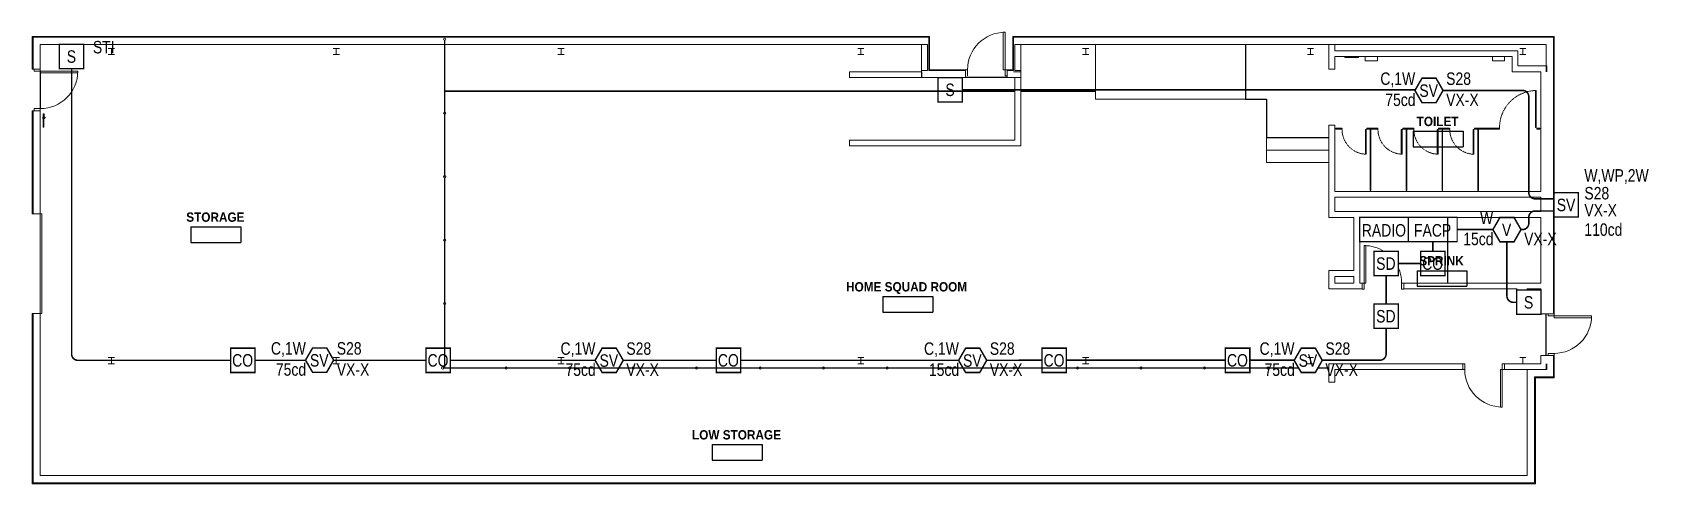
# Model space of a CAD drawing. Header units: inches. Extents: x 3516 to 15434, y -1454 to 5991.
# Drawn here: x 3516 to 5069, y -780 to -346 of the extents above; entities that cross this region are included whole.
import ezdxf
from ezdxf.enums import TextEntityAlignment as Align

# ---------------------------------------------------------------- set-up
doc = ezdxf.new("R2010")
doc.units = ezdxf.units.IN
doc.header["$LTSCALE"] = 0.25
doc.header["$MEASUREMENT"] = 0
doc.linetypes.add('Dash_2_', pattern=[0.25, 0.125, -0.125])
for name, color, linetype in [('BACKGROUND', 8, 'Continuous'), ('CO DETECTOR', 1, 'Continuous'), ('CONDUIT', 6, 'Continuous'), ('FIRE ALARM PANEL', 1, 'Continuous'), ('PULL STATION', 1, 'Continuous'), ('RADIO', 1, 'Continuous'), ('SMOKE DETECTOR', 1, 'Continuous'), ('SPEAKER STROBE', 1, 'Continuous'), ('STROBE', 1, 'Continuous')]:
    doc.layers.add(name, color=color, linetype=linetype)
doc.styles.add('Arial', font='arial.ttf', dxfattribs={"width": 0.8})
doc.styles.add('Arial_B', font='arialbd.ttf', dxfattribs={"width": 0.9, "height": 11.25})

# ---------------------------------------------------------------- blocks, each defined once
blk = doc.blocks.new('SIGA-COD')
at = {"layer": 'CO DETECTOR', "const_width": 1.3}
blk.add_lwpolyline([(-11.5, -11.7), (-11.5, 11.7), (11.9, 11.7), (11.9, -11.7)], close=True, dxfattribs=at)
at = {"layer": 'CO DETECTOR', "style": 'Arial', "width": 0.8}
blk.add_text('CO', height=12, dxfattribs=at).set_placement((0, 0), align=Align.MIDDLE)
for tag, p in [('ADDRESS', (20.6, 9)), ('ZONE', (20.6, -8.6))]:
    blk.add_attdef(tag, text='', height=12, dxfattribs=at).set_placement(p, align=Align.MIDDLE_LEFT)
blk.add_attdef('SUBSCRIPT', text='', height=12, dxfattribs=at).set_placement((-16.6, -9), align=Align.MIDDLE_RIGHT)
blk = doc.blocks.new('SIGA-278')
at = {"layer": 'PULL STATION', "const_width": 1.3}
blk.add_lwpolyline([(-11.5, -11.7), (-11.5, 11.7), (11.9, 11.7), (11.9, -11.7)], close=True, dxfattribs=at)
at = {"layer": 'PULL STATION', "style": 'Arial', "width": 0.8}
blk.add_text('S', height=12, dxfattribs=at).set_placement((0, 0), align=Align.MIDDLE)
for tag, p in [('ADDRESS', (20.6, 9)), ('ZONE', (20.6, -8.6))]:
    blk.add_attdef(tag, text='', height=12, dxfattribs=at).set_placement(p, align=Align.MIDDLE_LEFT)
blk.add_attdef('SUBSCRIPT', text='', height=12, dxfattribs=at).set_placement((-16.6, -9), align=Align.MIDDLE_RIGHT)
blk = doc.blocks.new('WP 757-8A-RS70 WITH LKW-1')
at = {"layer": 'SPEAKER STROBE', "const_width": 1.3}
blk.add_lwpolyline([(-11.5, -11.7), (-11.5, 11.7), (11.9, 11.7), (11.9, -11.7)], close=True, dxfattribs=at)
at = {"layer": 'SPEAKER STROBE', "style": 'Arial', "width": 0.8}
blk.add_text('SV', height=12, dxfattribs=at).set_placement((0, 0), align=Align.MIDDLE)
for tag, p in [('W-WP', (-16.9, 11.3)), ('110CD', (-16.6, -9)), ('2W', (-16.6, -29.4))]:
    blk.add_attdef(tag, text='', height=12, dxfattribs=at).set_placement(p, align=Align.MIDDLE_RIGHT)
for tag, p in [('Speaker_Circuit', (17.5, 11.3)), ('Visual_Circuit', (17.5, -9))]:
    blk.add_attdef(tag, text='', height=12, dxfattribs=at).set_placement(p, align=Align.MIDDLE_LEFT)
blk = doc.blocks.new('FACP')
at = {"layer": 'FIRE ALARM PANEL', "const_width": 1.25}
blk.add_lwpolyline([(-23.2, 12.4), (23.6, 12.4), (23.6, -11), (-23.2, -11)], close=True, dxfattribs=at)
at = {"layer": 'FIRE ALARM PANEL', "style": 'Arial', "width": 0.8}
blk.add_text('FACP', height=12, dxfattribs=at).set_placement((0, 0), align=Align.MIDDLE)
for tag, p in [('SUBSCRIPT', (28.8, 11.6)), ('PANEL#', (28.8, -9.9))]:
    blk.add_attdef(tag, text='', height=12, dxfattribs=at).set_placement(p, align=Align.MIDDLE_LEFT)
blk = doc.blocks.new('RADIO')
at = {"layer": 'RADIO', "const_width": 1.25}
blk.add_lwpolyline([(-23.2, 12.4), (23.6, 12.4), (23.6, -11), (-23.2, -11)], close=True, dxfattribs=at)
at = {"layer": 'RADIO', "style": 'Arial', "width": 0.8}
blk.add_text('RADIO', height=12, dxfattribs=at).set_placement((0, 0), align=Align.MIDDLE)
blk = doc.blocks.new('SIGA-PD')
at = {"layer": 'SMOKE DETECTOR', "const_width": 1.3}
blk.add_lwpolyline([(-11.5, -11.7), (-11.5, 11.7), (11.9, 11.7), (11.9, -11.7)], close=True, dxfattribs=at)
at = {"layer": 'SMOKE DETECTOR', "style": 'Arial', "width": 0.8}
blk.add_text('SD', height=12, dxfattribs=at).set_placement((0, 0), align=Align.MIDDLE)
for tag, p in [('ADDRESS', (20.6, 9)), ('ZONE', (20.6, -8.6))]:
    blk.add_attdef(tag, text='', height=12, dxfattribs=at).set_placement(p, align=Align.MIDDLE_LEFT)
blk.add_attdef('SUBSCRIPT', text='', height=12, dxfattribs=at).set_placement((-16.6, -9), align=Align.MIDDLE_RIGHT)
blk = doc.blocks.new('GC-S7VM')
at = {"layer": 'SPEAKER STROBE', "const_width": 1.46}
blk.add_lwpolyline([(13.8, 0.2), (7.1, 11.9), (-6.4, 11.9), (-13.2, 0.2), (-6.4, -11.5), (7.1, -11.5)], close=True, dxfattribs=at)
at = {"layer": 'SPEAKER STROBE', "style": 'Arial', "width": 0.8}
blk.add_text('SV', height=12, dxfattribs=at).set_placement((0, 0), align=Align.MIDDLE)
for tag, p in [('C', (-12.9, 11.5)), ('CANDELA', (-12.6, -8.8)), ('1/2W', (-12.6, -29.2))]:
    blk.add_attdef(tag, text='', height=12, dxfattribs=at).set_placement(p, align=Align.MIDDLE_RIGHT)
for tag, p in [('Speaker_Circuit', (16.8, 11.5)), ('Visual_Circuit', (16.8, -8.8))]:
    blk.add_attdef(tag, text='', height=12, dxfattribs=at).set_placement(p, align=Align.MIDDLE_LEFT)
blk = doc.blocks.new('G1-VM')
at = {"layer": 'STROBE', "const_width": 1.46}
blk.add_lwpolyline([(13.8, 0.2), (7.1, 11.9), (-6.4, 11.9), (-13.2, 0.2), (-6.4, -11.5), (7.1, -11.5)], close=True, dxfattribs=at)
at = {"layer": 'STROBE', "style": 'Arial', "width": 0.8}
blk.add_text('V', height=12, dxfattribs=at).set_placement((0, 0), align=Align.MIDDLE)
for tag, p in [('W', (-12.9, 11.5)), ('CANDELA', (-12.6, -8.8))]:
    blk.add_attdef(tag, text='', height=12, dxfattribs=at).set_placement(p, align=Align.MIDDLE_RIGHT)
blk.add_attdef('Visual_Circuit', text='', height=12, dxfattribs=at).set_placement((16.8, -8.8), align=Align.MIDDLE_LEFT)

msp = doc.modelspace()

# ---------------------------------------------------------------- linework, layer by layer
at = {"layer": 'BACKGROUND', "color": 8, "lineweight": 9}
for p, q in [((3515.7, -349.8), (4370.1, -349.8)), ((3515.7, -349.8), (3515.7, -357.4)), ((4370.1, -350.4), (3516.4, -350.4)), ((3516.4, -350.4), (3516.4, -357.4)), ((3912.1, -353.4), (3911.8, -353.4)), ((3911.8, -353.4), (3911.8, -423.6)), ((3912.1, -423.6), (3912.1, -353.4)), ((4377.7, -349.8), (4370.1, -349.8)), ((4377.1, -350.4), (4370.1, -350.4)), ((4377.1, -382.4), (4377.1, -350.4)), ((4377.7, -349.8), (4377.7, -381.8)), ((4448.4, -381.8), (4448.4, -345.8)), ((4448.4, -345.8), (4450.2, -345.8)), ((4450.2, -345.8), (4450.2, -381.8)), ((4457.7, -381.8), (4457.7, -349.8)), ((4465.4, -349.8), (4457.7, -349.8)), ((4458.4, -350.4), (4458.4, -382.4)), ((4465.4, -350.4), (4458.4, -350.4)), ((4465.4, -349.8), (4977.7, -349.8)), ((4970.1, -350.4), (4465.4, -350.4)), ((4977.1, -350.4), (4970.1, -350.4)), ((4977.1, -616.5), (4977.1, -350.4)), ((4977.7, -357.4), (4977.7, -349.8)), ((3515.7, -381.2), (3515.7, -357.4)), ((3516.4, -357.4), (3516.4, -381.2)), ((3523.4, -357.4), (4370.1, -357.4)), ((3523.4, -381.2), (3523.4, -357.4)), ((3588.7, -361.3), (3594.7, -361.3)), ((3588.7, -367.3), (3594.7, -367.3)), ((3591.7, -361.3), (3591.7, -367.3)), ((3804.7, -361.3), (3810.7, -361.3)), ((3804.7, -367.3), (3810.7, -367.3)), ((3807.7, -361.3), (3807.7, -367.3)), ((4020.7, -361.3), (4026.7, -361.3)), ((4020.7, -367.3), (4026.7, -367.3)), ((4023.7, -361.3), (4023.7, -367.3)), ((4308.7, -361.3), (4314.7, -361.3)), ((4308.7, -367.3), (4314.7, -367.3)), ((4311.7, -361.3), (4311.7, -367.3)), ((4370.1, -357.4), (4370.1, -382.4)), ((4370.1, -357.4), (4370.1, -382.4)), ((4375.7, -357.4), (4370.1, -357.4)), ((4370.1, -357.4), (4370.1, -382.4)), ((4375.7, -382.4), (4375.7, -357.4)), ((4465.4, -357.4), (4459.7, -357.4)), ((4459.7, -357.4), (4459.7, -382.4)), ((4465.4, -382.4), (4465.4, -357.4)), ((4465.4, -382.4), (4465.4, -357.4)), ((4465.4, -357.4), (4970.1, -357.4)), ((4465.4, -382.4), (4465.4, -357.4)), ((4524.7, -361.3), (4530.7, -361.3)), ((4524.7, -367.3), (4530.7, -367.3)), ((4527.7, -361.3), (4527.7, -367.3)), ((4537.2, -410), (4537.2, -357.4)), ((4681.2, -410), (4681.2, -357.4)), ((4740.7, -361.3), (4746.7, -361.3)), ((4740.7, -367.3), (4746.7, -367.3)), ((4743.7, -361.3), (4743.7, -367.3)), ((4761.4, -357.4), (4761.4, -381.2)), ((4767.1, -357.4), (4761.4, -357.4)), ((4767.1, -363.6), (4767.1, -357.4)), ((4937.4, -363.6), (4767.1, -363.6)), ((4767.1, -369.2), (4796.2, -369.2)), ((4767.1, -381.2), (4767.1, -369.2)), ((4776.7, -369.2), (4776.7, -370.1)), ((4776.7, -370.1), (4789.7, -370.1)), ((4789.7, -369.2), (4789.7, -370.1)), ((4796.2, -373.2), (4796.2, -369.2)), ((4796.2, -369.2), (4807.9, -369.2)), ((4807.9, -369.2), (4918.6, -369.2)), ((4807.9, -369.2), (4807.9, -373.2)), ((4918.6, -373.2), (4918.6, -369.2)), ((4918.6, -369.2), (4930.2, -369.2)), ((4930.2, -369.2), (4937.4, -369.2)), ((4930.2, -369.2), (4930.2, -373.2)), ((4943, -363.6), (4937.4, -363.6)), ((4937.4, -369.2), (4937.4, -383.8)), ((4943, -378.2), (4943, -363.6)), ((4944.7, -361.3), (4950.7, -361.3)), ((4944.7, -367.3), (4950.7, -367.3)), ((4947.7, -361.3), (4947.7, -367.3)), ((4970.1, -357.4), (4970.1, -383.8)), ((4977.7, -357.4), (4977.7, -616.5)), ((3516.4, -381.2), (3515.7, -381.2)), ((3516.4, -381.2), (3523.4, -381.2)), ((3517.6, -381.2), (3523.4, -381.2)), ((3517.6, -383.2), (3517.6, -381.2)), ((3523.4, -383.2), (3517.6, -383.2)), ((3523.4, -381.2), (3523.4, -383.2)), ((3559.4, -383.2), (3523.4, -383.2)), ((3523.4, -383.2), (3523.4, -384.9)), ((3523.4, -384.9), (3559.4, -384.9)), ((3559.4, -384.9), (3559.4, -383.2)), ((4300.7, -383.8), (4370.2, -383.8)), ((4300.7, -389.4), (4300.7, -383.8)), ((4370.1, -382.4), (4370.1, -389.4)), ((4375.7, -382.4), (4370.1, -382.4)), ((4370.1, -382.4), (4375.7, -382.4)), ((4370.2, -389.4), (4370.2, -383.8)), ((4412.2, -382.4), (4377.1, -382.4)), ((4377.7, -381.8), (4412.2, -381.8)), ((4414.2, -381.8), (4412.2, -381.8)), ((4412.2, -381.8), (4412.2, -387.6)), ((4412.2, -389.4), (4412.2, -382.4)), ((4414.2, -387.6), (4414.2, -381.8)), ((4450.2, -381.8), (4448.4, -381.8)), ((4452.2, -381.8), (4450.2, -381.8)), ((4450.2, -381.8), (4450.2, -387.6)), ((4450.2, -387.6), (4452.2, -387.6)), ((4452.2, -381.8), (4457.7, -381.8)), ((4452.2, -387.6), (4452.2, -381.8)), ((4458.4, -382.4), (4452.2, -382.4)), ((4452.2, -382.4), (4452.2, -389.4)), ((4465.4, -383.8), (4458.4, -383.8)), ((4459.7, -382.4), (4465.4, -382.4)), ((4465.4, -389.4), (4465.4, -382.4)), ((4465.4, -389.4), (4465.4, -383.8)), ((4761.4, -381.2), (4767.1, -381.2)), ((4807.9, -373.2), (4796.2, -373.2)), ((4930.2, -373.2), (4918.6, -373.2)), ((4937.4, -383.8), (4943, -383.8)), ((4970.7, -378.2), (4943, -378.2)), ((4943, -383.8), (4965.1, -383.8)), ((4965.1, -383.8), (4965.1, -498.8)), ((4970.7, -383.8), (4970.7, -378.2)), ((4370.2, -389.4), (4300.7, -389.4)), ((4370.1, -389.4), (4377.4, -389.4)), ((4386.9, -389.4), (4377.4, -389.4)), ((4377.4, -389.4), (4386.9, -389.4)), ((4386.9, -389.4), (4412.2, -389.4)), ((4452.2, -389.4), (4458.4, -389.4)), ((4458.4, -389.4), (4465.4, -389.4)), ((4458.4, -389.4), (4465.4, -389.4)), ((4459.7, -449.4), (4459.7, -389.4)), ((4465.4, -389.4), (4459.7, -389.4)), ((4465.4, -389.4), (4465.4, -449.4)), ((4960.4, -401.8), (4959.7, -401.8)), ((4959.7, -401.8), (4959.7, -437.4)), ((4960.4, -437.4), (4960.4, -401.8)), ((3517.6, -419.2), (3523.4, -419.2)), ((3517.6, -421.2), (3517.6, -419.2)), ((3523.4, -419.2), (3523.4, -421.2)), ((4537.2, -410), (4681.2, -410)), ((3515.7, -520.2), (3515.7, -421.2)), ((3515.7, -421.2), (3516.4, -421.2)), ((3516.4, -421.2), (3516.4, -520.2)), ((3523.4, -421.2), (3516.4, -421.2)), ((3523.4, -421.2), (3517.6, -421.2)), ((3523.4, -520.2), (3523.4, -421.2)), ((3526, -428.1), (3525.5, -428.1)), ((3525.5, -428.4), (3525.5, -428.1)), ((3525.5, -428.1), (3525.5, -428.1)), ((3525.5, -428.4), (3526, -428.4)), ((3525.5, -428.4), (3525.5, -428.4)), ((3526.1, -424.3), (3526, -424.3)), ((3526, -424.7), (3527.1, -424.7)), ((3527.1, -428.8), (3526, -428.8)), ((3526.1, -424.3), (3527, -424.3)), ((3526.2, -428.8), (3526.2, -429.6)), ((3526.9, -429.6), (3526.2, -429.6)), ((3526.9, -429.6), (3526.9, -428.8)), ((3527.1, -424.3), (3527, -424.3)), ((3527.3, -428.1), (3527.1, -428.1)), ((3527.1, -428.4), (3527.3, -428.4)), ((3527.8, -427.8), (3527.3, -427.8)), ((3527.3, -428.1), (3527.3, -427.8)), ((3527.3, -427.8), (3527.3, -427.8)), ((3527.3, -428.7), (3527.3, -428.2)), ((3527.3, -428.7), (3527.8, -428.7)), ((3527.3, -428.7), (3527.3, -428.7)), ((3527.8, -427.8), (3527.8, -427.8)), ((3527.8, -427.8), (3527.8, -428.1)), ((3527.8, -428.2), (3527.8, -428.7)), ((3527.8, -428.7), (3527.8, -428.7)), ((3911.8, -423.6), (3912.1, -423.6)), ((3912.1, -424.6), (3911.8, -424.6)), ((3911.8, -424.6), (3911.8, -484.6)), ((3912.1, -484.6), (3912.1, -424.6)), ((4300.7, -449.4), (4459.7, -449.4)), ((4300.7, -455.1), (4300.7, -449.4)), ((4465.4, -455.1), (4465.4, -449.4)), ((4701.4, -447), (4761.4, -447)), ((4701.4, -459), (4701.4, -447)), ((4761.4, -435), (4761.4, -518.2)), ((4767.1, -435), (4761.4, -435)), ((4767.1, -498.8), (4767.1, -435)), ((4773.8, -438.1), (4768.1, -438.1)), ((4768.1, -438.1), (4768.1, -438.8)), ((4768.1, -438.8), (4773.8, -438.8)), ((4773.8, -438.8), (4773.8, -438.1)), ((4796.4, -439.4), (4796.4, -463.1)), ((4797.2, -439.4), (4796.4, -439.4)), ((4797.2, -463.1), (4797.2, -439.4)), ((4808.3, -438.1), (4797.8, -438.1)), ((4797.8, -438.1), (4797.8, -438.8)), ((4797.8, -438.8), (4808.3, -438.8)), ((4801.6, -439.3), (4801.1, -439.3)), ((4801.1, -439.3), (4801.1, -497.8)), ((4801.6, -497.8), (4801.6, -439.3)), ((4808.3, -438.8), (4808.3, -438.1)), ((4830.9, -439.4), (4830.9, -463.1)), ((4831.7, -439.4), (4830.9, -439.4)), ((4831.7, -463.1), (4831.7, -439.4)), ((4842.8, -438.1), (4832.3, -438.1)), ((4832.3, -438.1), (4832.3, -438.8)), ((4832.3, -438.8), (4842.8, -438.8)), ((4836.1, -439.3), (4835.6, -439.3)), ((4835.6, -439.3), (4835.6, -497.8)), ((4836.1, -497.8), (4836.1, -439.3)), ((4842.8, -438.8), (4842.8, -438.1)), ((4865.4, -439.4), (4865.4, -463.1)), ((4866.2, -439.4), (4865.4, -439.4)), ((4866.2, -463.1), (4866.2, -439.4)), ((4877.3, -438.1), (4866.8, -438.1)), ((4866.8, -438.1), (4866.8, -438.8)), ((4866.8, -438.8), (4877.3, -438.8)), ((4870.6, -439.3), (4870.1, -439.3)), ((4870.1, -439.3), (4870.1, -497.8)), ((4870.6, -497.8), (4870.6, -439.3)), ((4877.3, -438.8), (4877.3, -438.1)), ((4899.9, -439.4), (4899.9, -463.1)), ((4900.7, -439.4), (4899.9, -439.4)), ((4900.7, -463.1), (4900.7, -439.4)), ((4925.1, -438.1), (4901.3, -438.1)), ((4901.3, -438.1), (4901.3, -438.8)), ((4901.3, -438.8), (4925.1, -438.8)), ((4905.1, -439.3), (4904.6, -439.3)), ((4904.6, -439.3), (4904.6, -497.8)), ((4905.1, -497.8), (4905.1, -439.3)), ((4925.1, -438.8), (4925.1, -438.1)), ((4959.7, -437.4), (4960.4, -437.4)), ((4964.1, -438.1), (4961.1, -438.1)), ((4961.1, -438.1), (4961.1, -438.8)), ((4961.1, -438.8), (4964.1, -438.8)), ((4964.1, -438.8), (4964.1, -438.1)), ((4465.4, -455.1), (4300.7, -455.1)), ((4701.4, -471), (4701.4, -459)), ((4701.4, -459), (4761.4, -459)), ((4796.4, -463.1), (4797.2, -463.1)), ((4830.9, -463.1), (4831.7, -463.1)), ((4865.4, -463.1), (4866.2, -463.1)), ((4899.9, -463.1), (4900.7, -463.1)), ((4701.4, -471), (4761.4, -471)), ((3911.8, -484.6), (3912.1, -484.6)), ((3912.1, -485.6), (3911.8, -485.6)), ((3911.8, -485.6), (3911.8, -545.6)), ((3912.1, -545.6), (3912.1, -485.6)), ((4965.1, -498.8), (4767.1, -498.8)), ((4767.1, -504.4), (4965.1, -504.4)), ((4767.1, -518.2), (4767.1, -504.4)), ((4801.1, -497.8), (4801.6, -497.8)), ((4835.6, -497.8), (4836.1, -497.8)), ((4870.1, -497.8), (4870.6, -497.8)), ((4904.6, -497.8), (4905.1, -497.8)), ((4965.1, -504.4), (4965.1, -518.2)), ((3516.4, -520.2), (3515.7, -520.2)), ((3516.4, -520.2), (3523.4, -520.2)), ((3523.4, -520.2), (3524.9, -520.2)), ((3523.4, -616.2), (3523.4, -520.2)), ((3524.9, -520.2), (3524.9, -616.2)), ((4761.4, -518.2), (4761.4, -523.8)), ((4761.4, -523.8), (4785.4, -523.8)), ((4965.1, -518.2), (4767.1, -518.2)), ((4785.4, -523.8), (4785.4, -574.9)), ((4791.1, -523.8), (4965.1, -523.8)), ((4791.1, -586.9), (4791.1, -523.8)), ((4965.1, -523.8), (4965.1, -586.9)), ((3911.8, -545.6), (3912.1, -545.6)), ((3912.1, -546.6), (3911.8, -546.6)), ((3911.8, -546.6), (3911.8, -606.6)), ((3912.1, -606.6), (3912.1, -546.6)), ((4797, -550.9), (4795.2, -550.9)), ((4795.2, -550.9), (4795.2, -586.9)), ((4797, -586.9), (4797, -550.9)), ((4785.4, -574.9), (4761.4, -574.9)), ((4761.4, -574.9), (4761.4, -580.6)), ((4761.4, -580.6), (4761.4, -586.9)), ((4761.4, -586.9), (4761.4, -592.6)), ((4767.1, -586.9), (4767.1, -580.6)), ((4767.1, -580.6), (4785.4, -580.6)), ((4785.4, -586.9), (4767.1, -586.9)), ((4785.4, -580.6), (4785.4, -586.9)), ((4793.2, -586.9), (4791.1, -586.9)), ((4793.2, -592.6), (4793.2, -586.9)), ((4793.2, -586.9), (4795.2, -586.9)), ((4793.2, -592.7), (4793.2, -586.9)), ((4795.2, -586.9), (4797, -586.9)), ((4795.2, -586.9), (4795.2, -592.7)), ((4831.2, -586.9), (4833.2, -586.9)), ((4831.2, -592.7), (4831.2, -586.9)), ((4965.1, -586.9), (4833.2, -586.9)), ((4833.2, -586.9), (4833.2, -592.6)), ((4833.2, -586.9), (4833.2, -592.7)), ((4761.4, -592.6), (4793.2, -592.6)), ((4795.2, -592.7), (4793.2, -592.7)), ((4833.2, -592.7), (4831.2, -592.7)), ((4833.2, -592.6), (4942.1, -592.6)), ((4951.6, -592.6), (4965.1, -592.6)), ((4965.1, -592.6), (4965.1, -616.5)), ((3515.7, -779.8), (3515.7, -616.2)), ((3515.7, -616.2), (3516.4, -616.2)), ((3516.4, -616.2), (3516.4, -772)), ((3523.4, -616.2), (3516.4, -616.2)), ((3523.4, -772), (3523.4, -616.2)), ((3524.9, -616.2), (3523.4, -616.2)), ((3911.8, -606.6), (3912.1, -606.6)), ((3912.1, -607.6), (3911.8, -607.6)), ((3911.8, -607.6), (3911.8, -667.6)), ((3912.1, -667.6), (3912.1, -607.6)), ((4965.1, -616.5), (4970.7, -616.5)), ((4970.7, -616.5), (4977.1, -616.5)), ((4972, -616.5), (4977.7, -616.5)), ((4972, -618.5), (4972, -616.5)), ((4977.7, -618.5), (4972, -618.5)), ((4977.7, -616.5), (4977.7, -618.5)), ((5013.7, -618.5), (4977.7, -618.5)), ((4977.7, -618.5), (4977.7, -620.2)), ((4977.7, -620.2), (5013.7, -620.2)), ((5013.7, -620.2), (5013.7, -618.5)), ((3588.7, -658.5), (3594.7, -658.5)), ((3588.7, -664.5), (3594.7, -664.5)), ((3591.7, -658.5), (3591.7, -664.5)), ((3804.7, -658.5), (3810.7, -658.5)), ((3804.7, -664.5), (3810.7, -664.5)), ((3807.7, -658.5), (3807.7, -664.5)), ((3911.8, -667.6), (3912.1, -667.6)), ((4020.7, -658.5), (4026.7, -658.5)), ((4020.7, -664.5), (4026.7, -664.5)), ((4023.7, -658.5), (4023.7, -664.5)), ((4308.7, -658.5), (4314.7, -658.5)), ((4308.7, -664.5), (4314.7, -664.5)), ((4311.7, -658.5), (4311.7, -664.5)), ((4524.7, -658.5), (4530.7, -658.5)), ((4524.7, -664.5), (4530.7, -664.5)), ((4527.7, -658.5), (4527.7, -664.5)), ((4740.7, -658.5), (4746.7, -658.5)), ((4740.7, -664.5), (4746.7, -664.5)), ((4743.7, -658.5), (4743.7, -664.5)), ((4889.9, -664.5), (4761.4, -664.5)), ((4761.4, -664.5), (4761.4, -670.1)), ((4889.9, -670.1), (4889.9, -664.4)), ((4889.9, -664.4), (4891.9, -664.4)), ((4889.9, -670.1), (4889.9, -664.5)), ((4891.9, -664.4), (4891.9, -670.1)), ((4927.9, -670.1), (4927.9, -664.4)), ((4927.9, -664.4), (4929.9, -664.4)), ((4929.9, -664.4), (4929.9, -670.1)), ((4965.1, -664.5), (4929.9, -664.5)), ((4929.9, -664.5), (4929.9, -670.1)), ((4944.7, -658.5), (4950.7, -658.5)), ((4944.7, -664.5), (4950.7, -664.5)), ((4947.7, -658.5), (4947.7, -664.5)), ((4970.7, -656.5), (4965.1, -656.5)), ((4965.1, -656.5), (4965.1, -664.5)), ((4970.1, -664.5), (4970.1, -670.1)), ((4977.1, -656.5), (4970.7, -656.5)), ((4970.7, -670.1), (4970.7, -664.5)), ((4972, -654.5), (4977.7, -654.5)), ((4972, -656.5), (4972, -654.5)), ((4977.7, -656.5), (4972, -656.5)), ((4977.1, -677.1), (4977.1, -656.5)), ((4977.7, -654.5), (4977.7, -656.5)), ((4977.7, -656.5), (4977.7, -677.9)), ((3970.9, -668.5), (3910.9, -668.5)), ((3910.9, -668.5), (3910.9, -668.7)), ((3910.9, -668.7), (3970.9, -668.7)), ((3970.9, -668.7), (3970.9, -668.5)), ((4031.9, -668.5), (3971.9, -668.5)), ((3971.9, -668.5), (3971.9, -668.7)), ((3971.9, -668.7), (4031.9, -668.7)), ((4031.9, -668.7), (4031.9, -668.5)), ((4092.9, -668.5), (4032.9, -668.5)), ((4032.9, -668.5), (4032.9, -668.7)), ((4032.9, -668.7), (4092.9, -668.7)), ((4092.9, -668.7), (4092.9, -668.5)), ((4153.9, -668.5), (4093.9, -668.5)), ((4093.9, -668.5), (4093.9, -668.7)), ((4093.9, -668.7), (4153.9, -668.7)), ((4153.9, -668.7), (4153.9, -668.5)), ((4214.9, -668.5), (4154.9, -668.5)), ((4154.9, -668.5), (4154.9, -668.7)), ((4154.9, -668.7), (4214.9, -668.7)), ((4214.9, -668.7), (4214.9, -668.5)), ((4275.9, -668.5), (4215.9, -668.5)), ((4215.9, -668.5), (4215.9, -668.7)), ((4215.9, -668.7), (4275.9, -668.7)), ((4275.9, -668.7), (4275.9, -668.5)), ((4336.9, -668.5), (4276.9, -668.5)), ((4276.9, -668.5), (4276.9, -668.7)), ((4276.9, -668.7), (4336.9, -668.7)), ((4336.9, -668.7), (4336.9, -668.5)), ((4397.9, -668.5), (4337.9, -668.5)), ((4337.9, -668.5), (4337.9, -668.7)), ((4337.9, -668.7), (4397.9, -668.7)), ((4397.9, -668.7), (4397.9, -668.5)), ((4458.9, -668.5), (4398.9, -668.5)), ((4398.9, -668.5), (4398.9, -668.7)), ((4398.9, -668.7), (4458.9, -668.7)), ((4458.9, -668.7), (4458.9, -668.5)), ((4519.9, -668.5), (4459.9, -668.5)), ((4459.9, -668.5), (4459.9, -668.7)), ((4459.9, -668.7), (4519.9, -668.7)), ((4519.9, -668.7), (4519.9, -668.5)), ((4580.9, -668.5), (4520.9, -668.5)), ((4520.9, -668.5), (4520.9, -668.7)), ((4520.9, -668.7), (4580.9, -668.7)), ((4580.9, -668.7), (4580.9, -668.5)), ((4641.9, -668.5), (4581.9, -668.5)), ((4581.9, -668.5), (4581.9, -668.7)), ((4581.9, -668.7), (4641.9, -668.7)), ((4641.9, -668.7), (4641.9, -668.5)), ((4702.9, -668.5), (4642.9, -668.5)), ((4642.9, -668.5), (4642.9, -668.7)), ((4642.9, -668.7), (4702.9, -668.7)), ((4702.9, -668.7), (4702.9, -668.5)), ((4732.2, -668.5), (4703.9, -668.5)), ((4703.9, -668.5), (4703.9, -668.7)), ((4703.9, -668.7), (4732.4, -668.7)), ((4750.6, -668.7), (4761.4, -668.7)), ((4761.4, -668.5), (4750.8, -668.5)), ((4761.4, -668.7), (4761.4, -668.5)), ((4761.4, -670.1), (4761.4, -682.1)), ((4761.4, -682.1), (4767.1, -682.1)), ((4767.1, -670.1), (4889.9, -670.1)), ((4767.1, -682.1), (4767.1, -670.1)), ((4891.9, -670.1), (4889.9, -670.1)), ((4926.1, -670.1), (4926.1, -706.1)), ((4927.9, -670.1), (4926.1, -670.1)), ((4927.9, -706.1), (4927.9, -670.1)), ((4929.9, -670.1), (4927.9, -670.1)), ((4929.9, -670.1), (4970.7, -670.1)), ((4970.1, -670.1), (4951.9, -670.1)), ((4951.9, -670.1), (4951.9, -677.1)), ((4951.9, -677.1), (4951.9, -772)), ((4958.9, -677.1), (4970.1, -677.1)), ((4958.9, -779), (4958.9, -677.1)), ((4970.1, -677.9), (4959.7, -677.9)), ((4959.7, -677.9), (4959.7, -772.2)), ((4970.1, -677.1), (4977.1, -677.1)), ((4970.1, -677.9), (4977.7, -677.9)), ((4926.1, -706.1), (4927.9, -706.1)), ((3516.4, -772), (3516.4, -779)), ((4951.9, -772), (3523.4, -772)), ((4959.7, -779.8), (4959.7, -772.2)), ((3515.7, -779.8), (3523.4, -779.8)), ((3516.4, -779), (4951.9, -779)), ((4959.7, -779.8), (3523.4, -779.8)), ((4951.9, -779), (4958.9, -779))]:
    msp.add_line(p, q, dxfattribs=at)
at = {"layer": 'BACKGROUND', "color": 8}
for p, q in [((4681.2, -357.4), (4681.2, -410)), ((3523.4, -383.2), (3523.4, -419.2)), ((4459.7, -402.4), (3912.1, -402.4)), ((3912.1, -402.4), (4459.7, -402.4)), ((4452.2, -389.4), (4412.2, -389.4)), ((4537.2, -402.4), (4465.4, -402.4)), ((4465.4, -402.4), (4537.2, -402.4)), ((4681.2, -410), (4701.4, -410)), ((4701.4, -410), (4701.4, -447)), ((4701.4, -447), (4761.4, -447)), ((4875.2, -523.8), (4875.2, -586.9)), ((4970.1, -656.5), (4970.1, -616.5))]:
    msp.add_line(p, q, dxfattribs=at)
at = {"layer": 'BACKGROUND', "color": 8, "linetype": 'Dash_2_', "lineweight": 9}
for p, q in [((3911.9, -424.6), (3911.9, -424.6)), ((3911.9, -485.6), (3911.9, -485.6)), ((3911.9, -546.6), (3911.9, -546.6)), ((3911.9, -607.6), (3911.9, -607.6)), ((3911.9, -667.6), (3911.9, -668.5)), ((3910.9, -668.6), (3910.9, -668.6)), ((3971.9, -668.6), (3971.9, -668.6)), ((4032.9, -668.6), (4032.9, -668.6)), ((4093.9, -668.6), (4093.9, -668.6)), ((4154.9, -668.6), (4154.9, -668.6)), ((4215.9, -668.6), (4215.9, -668.6)), ((4337.9, -668.6), (4337.9, -668.6)), ((4398.9, -668.6), (4398.9, -668.6)), ((4459.9, -668.6), (4459.9, -668.6)), ((4520.9, -668.6), (4520.9, -668.6)), ((4581.9, -668.6), (4581.9, -668.6)), ((4642.9, -668.6), (4642.9, -668.6)), ((4703.9, -668.6), (4703.9, -668.6))]:
    msp.add_line(p, q, dxfattribs=at)
at = {"layer": 'BACKGROUND'}
for p, q in [((4842.3, -440.9), (4890.3, -440.9)), ((4842.3, -440.9), (4842.3, -455.9)), ((4890.3, -440.9), (4890.3, -455.9)), ((4842.3, -455.9), (4890.3, -455.9)), ((3668, -533), (3716, -533)), ((3668, -533), (3668, -548)), ((3716, -533), (3716, -548)), ((3668, -548), (3716, -548)), ((4846, -575), (4894, -575)), ((4846, -575), (4846, -590)), ((4846, -590), (4894, -590)), ((4894, -575), (4894, -590)), ((4332.7, -599.9), (4380.7, -599.9)), ((4332.7, -599.9), (4332.7, -614.9)), ((4380.7, -599.9), (4380.7, -614.9)), ((4332.7, -614.9), (4380.7, -614.9)), ((4168.8, -742.2), (4216.8, -742.2)), ((4168.8, -742.2), (4168.8, -757.2)), ((4216.8, -742.2), (4216.8, -757.2)), ((4168.8, -757.2), (4216.8, -757.2))]:
    msp.add_line(p, q, dxfattribs=at)
at = {"layer": 'BACKGROUND', "color": 8, "lineweight": 9, "flags": 128}
for points in [[(3526.2, -429.6), (3526.2, -431.4), (3526.2, -432.9), (3526.2, -434.2), (3526.2, -435.2), (3526.2, -436), (3526.2, -436.5), (3526.2, -436.7), (3526.2, -436.6), (3526.2, -436.3)], [(3526.2, -436.5), (3526.2, -436.6), (3526.2, -436.7), (3526.2, -436.5), (3526.2, -436), (3526.2, -435.2), (3526.2, -434.2), (3526.2, -432.9), (3526.2, -431.4), (3526.2, -429.6)], [(3526.9, -436.3), (3526.9, -436.6), (3526.9, -436.7), (3526.9, -436.5), (3526.9, -436), (3526.9, -435.2), (3526.9, -434.2), (3526.9, -432.9), (3526.9, -431.4), (3526.9, -429.6)], [(3526.9, -429.6), (3526.9, -431.4), (3526.9, -432.9), (3526.9, -434.2), (3526.9, -435.2), (3526.9, -436), (3526.9, -436.5), (3526.9, -436.7), (3526.9, -436.6), (3526.9, -436.5)], [(3527.1, -427.6), (3527.2, -427.6), (3527.2, -427.6), (3527.2, -427.6), (3527.2, -427.6), (3527.2, -427.5), (3527.2, -427.5), (3527.2, -427.5), (3527.2, -427.5), (3527.2, -427.5), (3527.2, -427.5), (3527.3, -427.5), (3527.3, -427.5), (3527.3, -427.4), (3527.3, -427.4), (3527.3, -427.4), (3527.3, -427.4), (3527.3, -427.4), (3527.4, -427.4), (3527.4, -427.4), (3527.4, -427.4), (3527.4, -427.4), (3527.4, -427.4), (3527.4, -427.4), (3527.5, -427.4), (3527.5, -427.4), (3527.5, -427.3), (3527.5, -427.3), (3527.5, -427.3), (3527.6, -427.3), (3527.6, -427.3)], [(3527.6, -428.2), (3527.5, -428.2), (3527.5, -428.2), (3527.5, -428.2), (3527.5, -428.2), (3527.5, -428.2), (3527.5, -428.2), (3527.4, -428.2), (3527.4, -428.2), (3527.4, -428.2), (3527.4, -428.2), (3527.4, -428.2), (3527.4, -428.2), (3527.3, -428.2), (3527.3, -428.2), (3527.3, -428.2), (3527.3, -428.2), (3527.3, -428.1), (3527.3, -428.1), (3527.3, -428.1), (3527.2, -428.1), (3527.2, -428.1), (3527.2, -428.1), (3527.2, -428.1), (3527.2, -428.1), (3527.2, -428), (3527.2, -428), (3527.2, -428), (3527.2, -428), (3527.1, -428)], [(3527.1, -428.1), (3527.2, -428.1), (3527.2, -428.1), (3527.2, -428.1), (3527.2, -428.1), (3527.2, -428.1), (3527.2, -428.1), (3527.2, -428.2), (3527.2, -428.2), (3527.3, -428.2), (3527.3, -428.2), (3527.3, -428.2), (3527.3, -428.2), (3527.3, -428.2), (3527.3, -428.2), (3527.4, -428.2), (3527.4, -428.3), (3527.4, -428.3), (3527.4, -428.3), (3527.4, -428.3), (3527.5, -428.3), (3527.5, -428.3), (3527.5, -428.3), (3527.5, -428.3), (3527.5, -428.3), (3527.6, -428.3), (3527.6, -428.3)], [(3527.6, -427.3), (3527.5, -427.3), (3527.5, -427.3), (3527.5, -427.3), (3527.5, -427.3), (3527.5, -427.3), (3527.4, -427.3), (3527.4, -427.3), (3527.4, -427.3), (3527.4, -427.3), (3527.4, -427.3), (3527.4, -427.4), (3527.3, -427.4), (3527.3, -427.4), (3527.3, -427.4), (3527.3, -427.4), (3527.3, -427.4), (3527.3, -427.4), (3527.2, -427.4), (3527.2, -427.4), (3527.2, -427.5), (3527.2, -427.5), (3527.2, -427.5), (3527.2, -427.5), (3527.2, -427.5), (3527.1, -427.5)], [(3527.6, -428.3), (3527.6, -428.3), (3527.6, -428.3), (3527.6, -428.3), (3527.6, -428.3), (3527.7, -428.3), (3527.7, -428.3), (3527.7, -428.3), (3527.7, -428.3), (3527.7, -428.3), (3527.8, -428.2), (3527.8, -428.2), (3527.8, -428.2), (3527.8, -428.2), (3527.8, -428.2), (3527.8, -428.2), (3527.9, -428.2), (3527.9, -428.2), (3527.9, -428.2), (3527.9, -428.2), (3527.9, -428.1), (3527.9, -428.1), (3527.9, -428.1), (3528, -428.1), (3528, -428.1), (3528, -428.1), (3528, -428), (3528, -428), (3528, -428), (3528, -428), (3528, -428), (3528, -428), (3528, -427.9), (3528, -427.9), (3528, -427.9), (3528, -427.9), (3528.1, -427.9), (3528.1, -427.8), (3528.1, -427.8), (3528.1, -427.8), (3528.1, -427.8), (3528.1, -427.8), (3528.1, -427.7), (3528.1, -427.7), (3528, -427.7), (3528, -427.7), (3528, -427.7), (3528, -427.6), (3528, -427.6), (3528, -427.6), (3528, -427.6), (3528, -427.6), (3528, -427.6), (3528, -427.5), (3528, -427.5), (3528, -427.5), (3528, -427.5), (3527.9, -427.5), (3527.9, -427.5), (3527.9, -427.4), (3527.9, -427.4), (3527.9, -427.4), (3527.9, -427.4), (3527.9, -427.4), (3527.8, -427.4), (3527.8, -427.4), (3527.8, -427.4), (3527.8, -427.4), (3527.8, -427.3), (3527.7, -427.3), (3527.7, -427.3), (3527.7, -427.3), (3527.7, -427.3), (3527.7, -427.3), (3527.7, -427.3), (3527.6, -427.3), (3527.6, -427.3), (3527.6, -427.3), (3527.6, -427.3), (3527.6, -427.3)], [(3527.6, -427.3), (3527.6, -427.3), (3527.6, -427.3), (3527.6, -427.3), (3527.6, -427.3), (3527.7, -427.4), (3527.7, -427.4), (3527.7, -427.4), (3527.7, -427.4), (3527.7, -427.4), (3527.7, -427.4), (3527.8, -427.4), (3527.8, -427.4), (3527.8, -427.4), (3527.8, -427.4), (3527.8, -427.4), (3527.8, -427.4), (3527.8, -427.4), (3527.9, -427.5), (3527.9, -427.5), (3527.9, -427.5), (3527.9, -427.5), (3527.9, -427.5), (3527.9, -427.5), (3527.9, -427.5), (3527.9, -427.6), (3528, -427.6), (3528, -427.6), (3528, -427.6), (3528, -427.6), (3528, -427.6), (3528, -427.6), (3528, -427.7), (3528, -427.7), (3528, -427.7), (3528, -427.7), (3528, -427.7), (3528, -427.8), (3528, -427.8), (3528, -427.8), (3528, -427.8), (3528, -427.8), (3528, -427.8), (3528, -427.9), (3528, -427.9), (3528, -427.9), (3528, -427.9), (3528, -427.9), (3528, -428), (3528, -428), (3528, -428), (3528, -428), (3528, -428), (3528, -428), (3527.9, -428), (3527.9, -428.1), (3527.9, -428.1), (3527.9, -428.1), (3527.9, -428.1), (3527.9, -428.1), (3527.9, -428.1), (3527.9, -428.1), (3527.8, -428.2), (3527.8, -428.2), (3527.8, -428.2), (3527.8, -428.2), (3527.8, -428.2), (3527.8, -428.2), (3527.7, -428.2), (3527.7, -428.2), (3527.7, -428.2), (3527.7, -428.2), (3527.7, -428.2), (3527.7, -428.2), (3527.6, -428.2), (3527.6, -428.2), (3527.6, -428.2), (3527.6, -428.2), (3527.6, -428.2), (3527.6, -428.2)], [(3526.9, -436.7), (3526.9, -436.8), (3526.9, -436.8), (3526.8, -436.9), (3526.8, -437), (3526.7, -437), (3526.7, -437), (3526.6, -437), (3526.5, -437), (3526.4, -437), (3526.4, -437), (3526.3, -436.9), (3526.3, -436.9), (3526.2, -436.8), (3526.2, -436.8), (3526.2, -436.7)]]:
    msp.add_lwpolyline(points, dxfattribs=at)
at = {"layer": 'BACKGROUND', "color": 8, "lineweight": 9}
for centre, radius, start, end in [((3911.9, -352.4), 1, 0, 180), ((3911.9, -352.4), 1, 180, 0), ((4450.2, -381.8), 36, 90, 180), ((4789.5, -370.1), 0.116, 180, 0), ((3523.4, -383.2), 36, 270, 0), ((3911.9, -423.6), 1, 0, 180), ((3911.9, -423.6), 1, 180, 0), ((3911.9, -484.6), 1, 0, 180), ((3911.9, -484.6), 1, 180, 0), ((3911.9, -545.6), 1, 0, 180), ((3911.9, -545.6), 1, 180, 0), ((4795.2, -586.9), 36, 57.7042, 90), ((4795.2, -586.9), 36, 0, 24.3924), ((3911.9, -606.6), 1, 0, 180), ((3911.9, -606.6), 1, 180, 0), ((4977.7, -618.5), 36, 270, 0), ((3909.9, -668.6), 1, 90, 270), ((3909.9, -668.6), 1, 270, 90), ((3970.9, -668.6), 1, 90, 270), ((3970.9, -668.6), 1, 270, 90), ((4031.9, -668.6), 1, 90, 270), ((4031.9, -668.6), 1, 270, 90), ((4092.9, -668.6), 1, 90, 270), ((4092.9, -668.6), 1, 270, 90), ((4153.9, -668.6), 1, 90, 270), ((4153.9, -668.6), 1, 270, 90), ((4214.9, -668.6), 1, 90, 270), ((4214.9, -668.6), 1, 270, 90), ((4275.9, -668.6), 1, 90, 270), ((4275.9, -668.6), 1, 270, 90), ((4336.9, -668.6), 1, 90, 270), ((4336.9, -668.6), 1, 270, 90), ((4397.9, -668.6), 1, 90, 270), ((4397.9, -668.6), 1, 270, 90), ((4458.9, -668.6), 1, 90, 270), ((4458.9, -668.6), 1, 270, 90), ((4519.9, -668.6), 1, 90, 270), ((4519.9, -668.6), 1, 270, 90), ((4580.9, -668.6), 1, 90, 270), ((4580.9, -668.6), 1, 270, 90), ((4641.9, -668.6), 1, 90, 270), ((4641.9, -668.6), 1, 270, 90), ((4702.9, -668.6), 1, 90, 270), ((4702.9, -668.6), 1, 270, 90), ((4927.9, -670.1), 36, 180, 270)]:
    msp.add_arc(centre, radius, start, end, dxfattribs=at)
at = {"layer": 'BACKGROUND', "color": 8, "linetype": 'Dash_2_', "lineweight": 9}
for centre, radius, start, end in [((4961, -437.5), 35.7, 92.3749, 181.4535), ((4797.7, -439.3), 23.7, 177.8108, 266.4045), ((4832.2, -439.3), 23.7, 177.8108, 266.4045), ((4866.7, -439.3), 23.7, 177.8108, 266.4045), ((4901.2, -439.3), 23.7, 177.8108, 266.4045)]:
    msp.add_arc(centre, radius, start, end, dxfattribs=at)
at = {"layer": 'BACKGROUND', "color": 8, "lineweight": 9}
for points in [[(3526, -424.7), (3526, -424.6), (3526, -424.4), (3526, -424.3)], [(3526, -428.8), (3526, -428.4), (3526, -427), (3526, -424.7)], [(3526.1, -424.7), (3526.1, -424.6), (3526.1, -424.4), (3526.1, -424.3)], [(3527, -424.3), (3527, -424.4), (3527, -424.6), (3527, -424.7)], [(3527.1, -424.3), (3527.1, -424.4), (3527.1, -424.6), (3527.1, -424.7)], [(3527.1, -424.7), (3527.1, -427), (3527.1, -428.4), (3527.1, -428.8)]]:
    msp.add_open_spline(points, degree=3, dxfattribs=at)
at = {"layer": 'CONDUIT', "lineweight": 0, "const_width": 1.5}
for points in [[(3706.3, -661.2), (3559.5, -661.2, -0.414214), (3553.5, -655.2), (3553.5, -380.8)], [(4977.7, -505.9), (4959.4, -505.9, -0.414214), (4953.4, -499.9), (4953.4, -407.7, 0.414214), (4947.4, -401.7), (4871.1, -401.7)], [(4945.9, -535.5), (4947.4, -535.5, 0.414214), (4953.4, -529.5), (4953.4, -523.6, -0.414214), (4959.4, -517.6), (4977.1, -517.6)], [(4932.4, -547.2), (4932.4, -599.4, 0.414214), (4938.4, -605.4), (4941.7, -605.4)], [(4816.3, -630.5), (4816.3, -655.1, -0.414214), (4810.3, -661.1), (4755, -661.1)]]:
    msp.add_lwpolyline(points, format="xyb", dxfattribs=at)
for points in [[(4409.3, -401.1), (4844.4, -401.1)], [(4918.9, -535.5), (4884.6, -535.5)], [(4861.2, -547.2), (4861.2, -556.5)], [(4849.5, -568.2), (4828, -568.2)], [(4816.3, -579.9), (4816.3, -607.1)], [(3778.4, -661.2), (3729.7, -661.2)], [(3894, -661.2), (3805.1, -661.2)], [(4056.4, -661.2), (3917.4, -661.2)], [(4172.9, -661.2), (4083.4, -661.2)], [(4405.7, -661.2), (4196.3, -661.2)], [(4485.8, -661.1), (4432.7, -661.2)], [(4662, -661.1), (4509.2, -661.1)], [(4728, -661.1), (4685.4, -661.1)]]:
    msp.add_lwpolyline(points, dxfattribs=at)

# ---------------------------------------------------------------- block references
at = {"layer": 'CO DETECTOR'}
for p in [(4861, -568.2), (3717.8, -661.2), (3905.5, -661.2), (4184.4, -661.2), (4497.3, -661.2), (4673.5, -661.2)]:
    msp.add_blockref('SIGA-COD', p, dxfattribs=at)
at = {"layer": 'FIRE ALARM PANEL'}
msp.add_blockref('FACP', (4861, -536.2), dxfattribs=at)
at = {"layer": 'PULL STATION'}
msp.add_blockref('SIGA-278', (3553.3, -369.1), dxfattribs=at).add_auto_attribs({'ADDRESS': 'STI'})
for p in [(4397.4, -401.1), (4953.2, -605.4)]:
    msp.add_blockref('SIGA-278', p, dxfattribs=at)
at = {"layer": 'RADIO'}
msp.add_blockref('RADIO', (4814.2, -536.2), dxfattribs=at)
at = {"layer": 'SMOKE DETECTOR'}
for p in [(4816.1, -568.2), (4816.1, -618.8)]:
    msp.add_blockref('SIGA-PD', p, dxfattribs=at)
at = {"layer": 'SPEAKER STROBE'}
for p, values in [((4857.2, -401.9), {'C': 'C,1W', 'Speaker_Circuit': 'S28', 'Visual_Circuit': 'VX-X', 'CANDELA': '75cd'}), ((3791.4, -661.2), {'C': 'C,1W', 'Speaker_Circuit': 'S28', 'Visual_Circuit': 'VX-X', 'CANDELA': '75cd'}), ((4069.6, -661.4), {'C': 'C,1W', 'Speaker_Circuit': 'S28', 'Visual_Circuit': 'VX-X', 'CANDELA': '75cd'}), ((4418.8, -661.4), {'C': 'C,1W', 'Speaker_Circuit': 'S28', 'Visual_Circuit': 'VX-X', 'CANDELA': '15cd'}), ((4741.2, -661.4), {'C': 'C,1W', 'Speaker_Circuit': 'S28', 'Visual_Circuit': 'VX-X', 'CANDELA': '75cd'})]:
    msp.add_blockref('GC-S7VM', p, dxfattribs=at).add_auto_attribs(values)
ref = msp.add_blockref('WP 757-8A-RS70 WITH LKW-1', (4989.2, -511.8), dxfattribs=at)
ref.add_attrib('W-WP', 'W,WP,2W', dxfattribs={"height": 12, "style": 'Arial', "width": 0.8}).set_placement((5068.6, -483.4), align=Align.MIDDLE_RIGHT)
ref.add_attrib('Speaker_Circuit', 'S28', dxfattribs={"height": 12, "style": 'Arial', "width": 0.8}).set_placement((5006.8, -500.5), align=Align.MIDDLE_LEFT)
ref.add_attrib('Visual_Circuit', 'VX-X', dxfattribs={"height": 12, "style": 'Arial', "width": 0.8}).set_placement((5006.8, -516.9), align=Align.MIDDLE_LEFT)
ref.add_attrib('15/75CD', '110cd', dxfattribs={"height": 12, "style": 'Arial', "width": 0.8}).set_placement((5043.3, -535.5), align=Align.MIDDLE_RIGHT)
at = {"layer": 'STROBE'}
msp.add_blockref('G1-VM', (4932.1, -535.7), dxfattribs=at).add_auto_attribs({'W': 'W', 'Visual_Circuit': 'VX-X', 'CANDELA': '15cd'})

# ---------------------------------------------------------------- texts
at = {"layer": 'BACKGROUND', "char_height": 9, "attachment_point": 1, "style": 'Arial_B'}
for s, insert, width in [('TOILET', (4845.7, -427), 49.631), ('STORAGE', (3663.6, -519), 68.72), ('SPRINK', (4848.2, -561), 52.358), ('HOME SQUAD ROOM', (4297.5, -586), 143.167), ('LOW STORAGE', (4149.5, -728.3), 104.717)]:
    msp.add_mtext(s, dxfattribs=dict(at, insert=insert, width=width))

doc.saveas('drawing.dxf')
